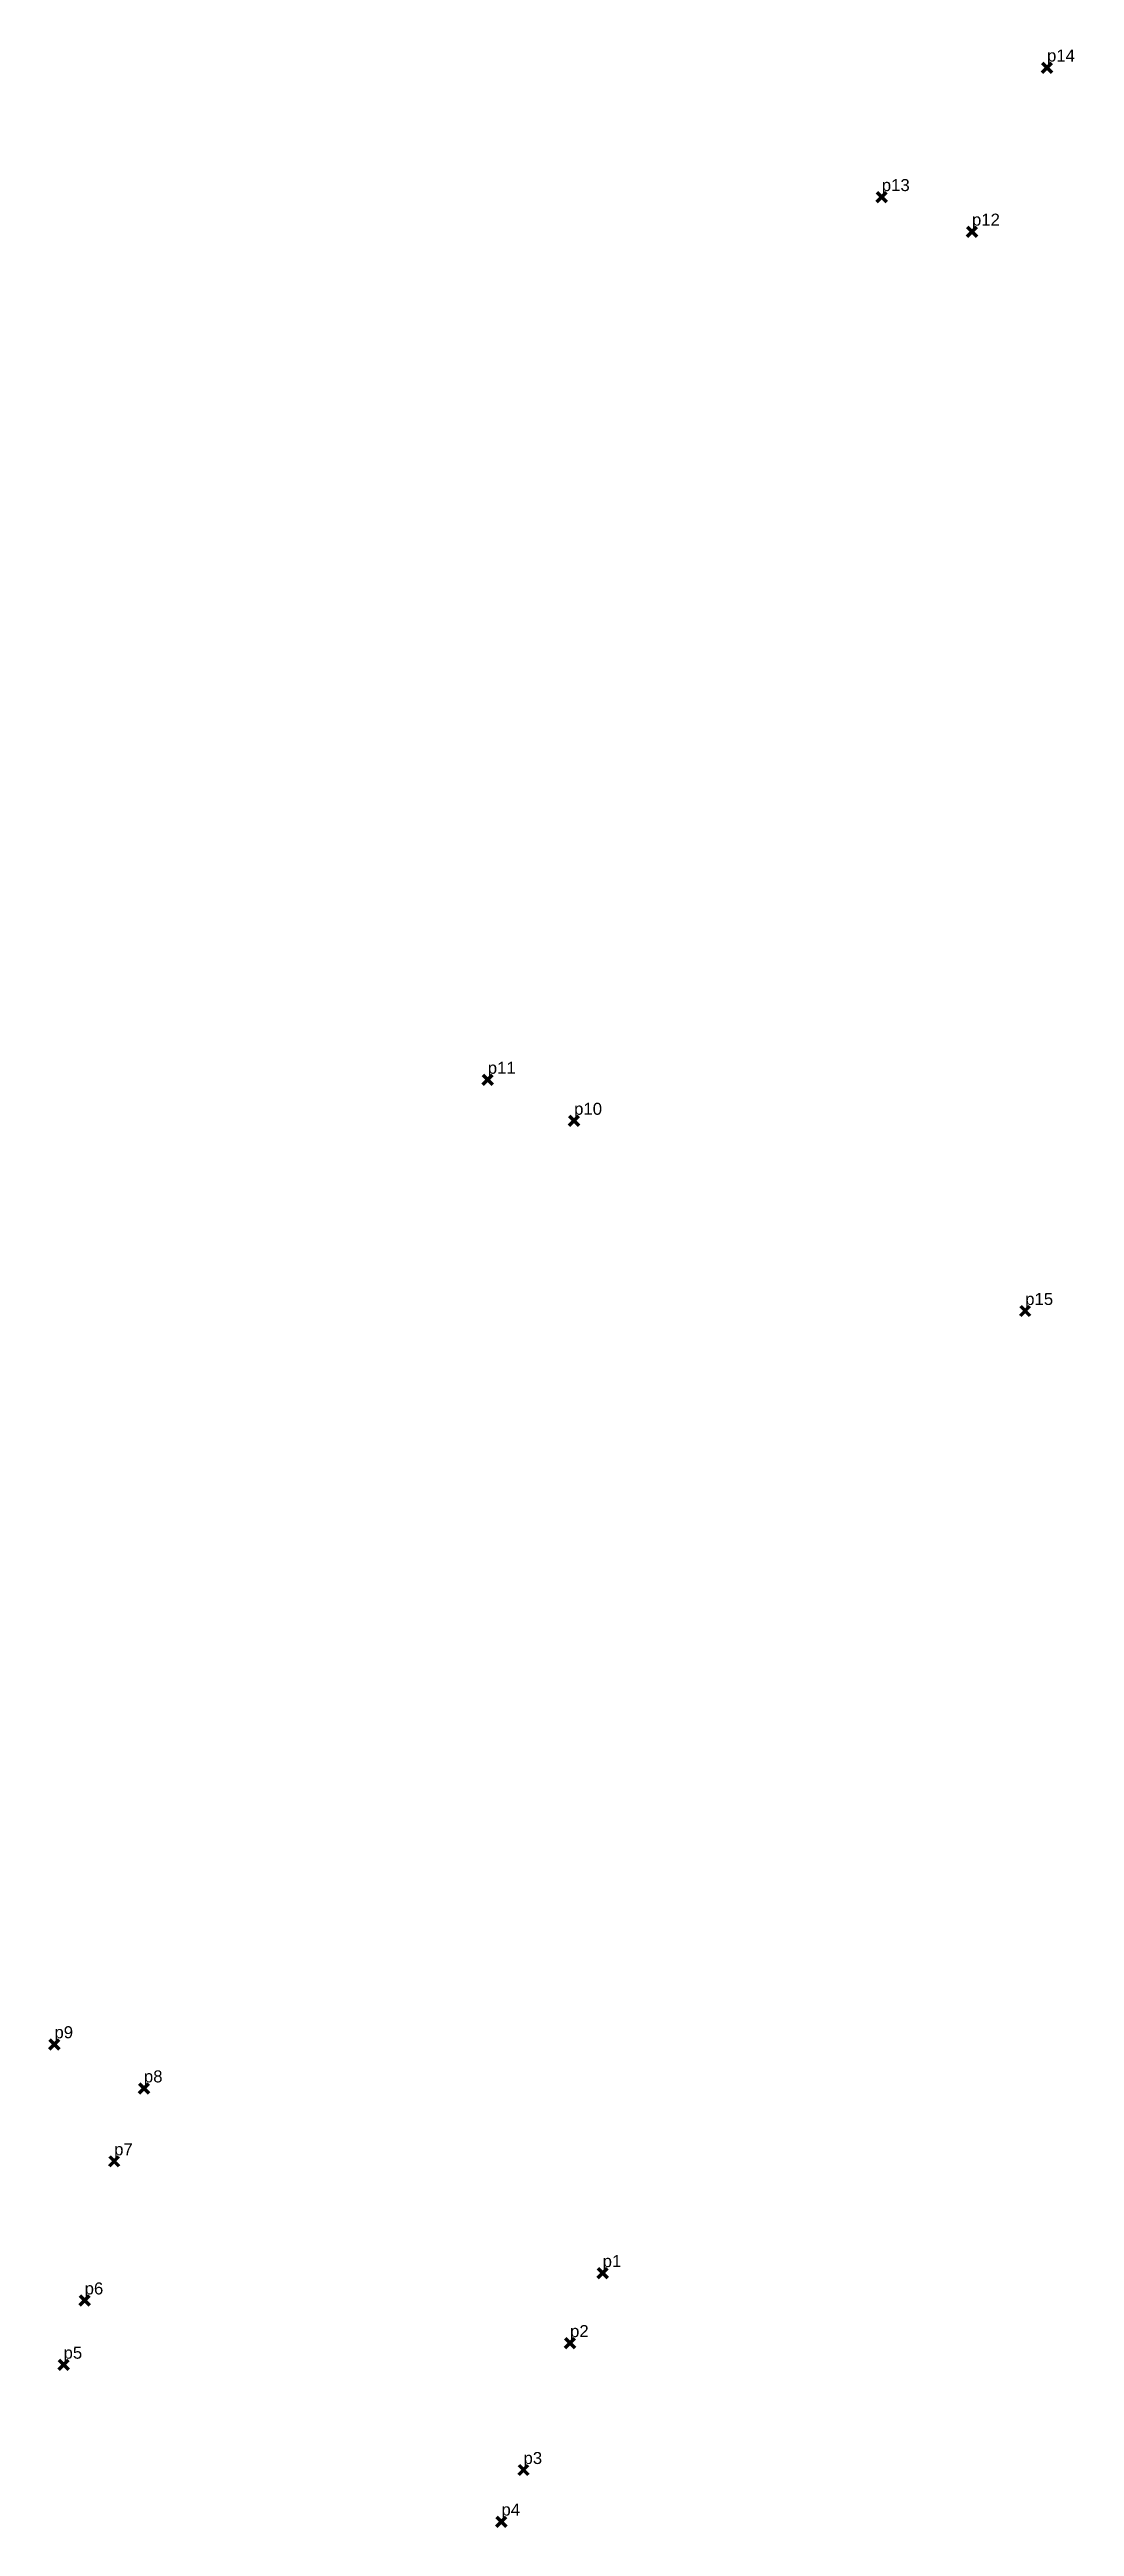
# Model space of a CAD drawing. Header units: millimetres. Extents: x 596612 to 596654, y 1326534 to 1326638.
import ezdxf

# ---------------------------------------------------------------- set-up
doc = ezdxf.new("R2010")
doc.units = ezdxf.units.MM
doc.header["$PDMODE"] = 3
doc.header["$PDSIZE"] = 0.2
doc.layers.add('Point', color=5, linetype='CONTINUOUS', lineweight=100)
doc.layers.add('Point_Name', color=1, linetype='CONTINUOUS', lineweight=100)
doc.styles.get("Standard").update_dxf_attribs({"font": 'arial.ttf', "width": 0.65})

msp = doc.modelspace()

# ---------------------------------------------------------------- linework, layer by layer
at = {"layer": 'Point'}
for p in [(596653.21, 1326636.99, 213.83), (596646.32, 1326631.59, 213.29), (596650.08, 1326630.15, 213.3), (596629.89, 1326594.79, 213.31), (596633.49, 1326593.08, 213.22), (596652.3, 1326585.15, 213.67), (596611.82, 1326554.58, 213.56), (596615.55, 1326552.74, 213.6), (596614.31, 1326549.7, 213.4), (596634.68, 1326545.04, 213.61), (596613.08, 1326543.9, 213.35), (596633.32, 1326542.12, 213.49), (596612.2, 1326541.22, 214.04), (596631.38, 1326536.83, 213.51), (596630.46, 1326534.68, 213.88)]:
    msp.add_point(p, dxfattribs=at)

# ---------------------------------------------------------------- texts
at = {"layer": 'Point_Name'}
for s, p in [('p14', (596653.21, 1326637.24)), ('p13', (596646.32, 1326631.84)), ('p12', (596650.08, 1326630.4)), ('p11', (596629.89, 1326595.04)), ('p10', (596633.49, 1326593.33)), ('p15', (596652.3, 1326585.4)), ('p9', (596611.82, 1326554.83)), ('p8', (596615.55, 1326552.99)), ('p7', (596614.31, 1326549.95)), ('p1', (596634.68, 1326545.29)), ('p6', (596613.08, 1326544.15)), ('p2', (596633.32, 1326542.37)), ('p5', (596612.2, 1326541.47)), ('p3', (596631.38, 1326537.08)), ('p4', (596630.46, 1326534.93))]:
    msp.add_text(s, height=0.5, dxfattribs=at).set_placement(p)

doc.saveas('drawing.dxf')
